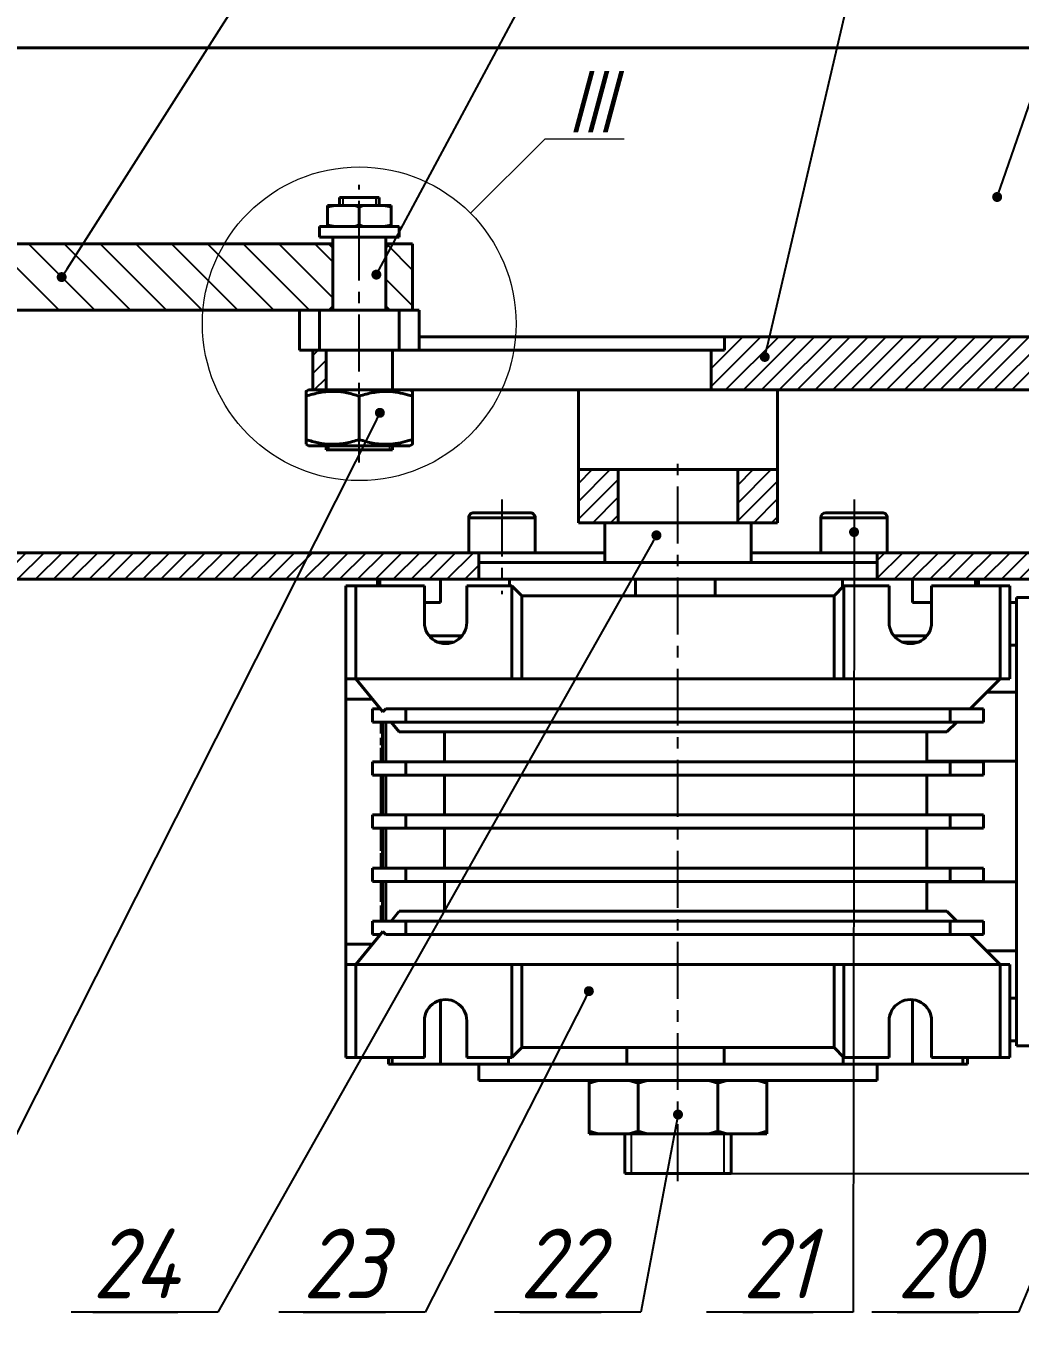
# Model space of a CAD drawing. Header units: millimetres. Extents: x 2231 to 3584, y 106 to 1044.
# Drawn here: x 2669.6 to 2719.6, y 933.2 to 998.1 of the extents above; entities that cross this region are included whole.
import ezdxf
from ezdxf import colors
from ezdxf.entities.mleader import LeaderData, LeaderLine
from ezdxf.math import Vec2, Vec3

# ---------------------------------------------------------------- set-up
doc = ezdxf.new("R2010")
doc.units = ezdxf.units.MM
doc.header["$LTSCALE"] = 0.3
doc.linetypes.add('CENTER', pattern=[50.8, 31.75, -6.35, 6.35, -6.35])
for name, color, linetype, lineweight in [('图形轮廓线', 7, 'Continuous', 40), ('尺寸标注', 7, 'Continuous', 25), ('细实线', 7, 'Continuous', 25), ('细点画线', 7, 'CENTER', 25)]:
    doc.layers.add(name, color=color, linetype=linetype, lineweight=lineweight)
doc.styles.add('数字样式', font='gbeitc.shx', dxfattribs={"height": 3.5, "bigfont": 'gbcbig.shx'})
doc.dimstyles.new('机械样式 缩小比例3', dxfattribs={"dimtxt": 3.5, "dimasz": 3, "dimexe": 1.25, "dimexo": 0, "dimtad": 1, "dimtoh": 1, "dimdec": 3, "dimlfac": 3, "dimdsep": 46, "dimtxsty": '数字样式', "dimcen": 2.5, "dimadec": 0, "dimazin": 0, "dimtp": 0.03, "dimtm": 0.03, "dimtfac": 1, "dimtdec": 3, "dimtmove": 0, "dimatfit": 3, "dimfxl": 1, "dimarcsym": 0})
pattern_1 = [(45, (0, 1054.48776), (-0.4490128, 0.4490128), [])]

# ---------------------------------------------------------------- blocks, each defined once
blk = doc.blocks.new('_Dot')
at = {"color": 0, "linetype": 'ByBlock', "lineweight": -2}
blk.add_line((-0.5, 0), (-1, 0), dxfattribs=at)
at = {"color": 0, "linetype": 'ByBlock', "const_width": 0.5}
blk.add_lwpolyline([(-0.25, 0, 1), (0.25, 0, 1)], format="xyb", close=True, dxfattribs=at)
blk = doc.blocks.new('*D134')
at = {"layer": 'Defpoints', "color": 0, "lineweight": 15, "ltscale": 0.3, "transparency": 16777216}
for p in [(2729.284, 1007.53), (2787.507, 1007.53), (2705.043, 940.53)]:
    blk.add_point(p, dxfattribs=at)
at = {"layer": '细实线', "color": 0, "lineweight": -2, "ltscale": 0.3, "transparency": 16777216}
for p, q in [((2729.284, 1007.53), (2788.757, 1007.53)), ((2787.507, 943.53), (2787.507, 1004.53)), ((2705.043, 940.53), (2788.757, 940.53))]:
    blk.add_line(p, q, dxfattribs=at)
at = {"layer": '细实线', "color": 0, "lineweight": 15, "ltscale": 0.3, "transparency": 16777216}
for points in [[(2787.007, 1004.53), (2788.007, 1004.53), (2787.507, 1007.53)], [(2787.007, 943.53), (2788.007, 943.53), (2787.507, 940.53)]]:
    blk.add_solid(points, dxfattribs=at)
at = {"layer": '细实线', "color": 0, "lineweight": 15, "ltscale": 0.3, "transparency": 16777216, "insert": (2785.132, 974.03), "char_height": 3.5, "attachment_point": 5, "rotation": 90, "style": '数字样式'}
blk.add_mtext('201', dxfattribs=at)

msp = doc.modelspace()

# ---------------------------------------------------------------- hatches: boundary and pattern name
at = {"layer": '细实线', "ltscale": 0.3}
h = msp.add_hatch(dxfattribs=at)
h.set_pattern_fill('ANSI31', color=256, scale=0.2)
h.set_pattern_definition(pattern_1)
h.paths.add_polyline_path([(2653.70951, 971.69693), (2653.70951, 984.53027), (2652.37618, 984.53027), (2652.37618, 982.19693), (2652.37618, 970.3636), (2687.29284, 970.3636), (2687.40869, 970.3636), (2690.45538, 970.3636), (2692.37618, 970.3636), (2692.37618, 971.69693)])
h.paths.add_polyline_path([(2652.37618, 993.19694), (2653.70951, 993.19694), (2653.70951, 997.03026), (2652.37618, 997.03026)])
h.paths.add_polyline_path([(2722.37617, 970.3636), (2722.37617, 971.69693), (2712.37618, 971.69693), (2712.37618, 970.3636), (2714.15109, 970.3636), (2717.30882, 970.3636), (2717.4595, 970.3636)])
h = msp.add_hatch(dxfattribs=at)
h.set_pattern_fill('ANSI31', color=256, scale=0.2)
h.set_pattern_definition(pattern_1)
h.paths.add_polyline_path([(2720.70951, 982.53027), (2704.70951, 982.53027), (2704.70951, 981.8636), (2704.04283, 981.8636), (2704.04283, 979.8636), (2720.70951, 979.8636)])
h.paths.add_polyline_path([(2707.37616, 975.8636), (2705.37617, 975.8636), (2705.37617, 973.19693), (2706.04285, 973.19693), (2707.37616, 973.19693)])
h.paths.add_polyline_path([(2699.37617, 975.8636), (2697.37617, 975.8636), (2697.37617, 973.19693), (2699.37617, 973.19693)])
h.paths.add_polyline_path([(2684.70951, 981.8636), (2684.04283, 981.8636), (2684.04283, 979.8636), (2684.17502, 979.8636), (2684.70951, 979.8636)])

# ---------------------------------------------------------------- linework, layer by layer
at = {"layer": '图形轮廓线', "ltscale": 0.3}
for p, q in [((2722.37617, 997.03026), (2654.7095, 997.03026)), ((2685.37618, 989.53027), (2685.37618, 989.13026)), ((2685.37618, 989.53027), (2687.37617, 989.53027)), ((2687.37617, 989.13026), (2687.37617, 989.53027)), ((2684.78125, 989.04963), (2685.15979, 989.13026)), ((2685.15979, 989.13026), (2684.78125, 989.13026)), ((2684.78125, 989.08338), (2684.78125, 989.13026)), ((2684.78125, 989.08338), (2684.78125, 988.11049)), ((2685.15979, 989.13026), (2685.99762, 989.13026)), ((2686.75474, 989.13026), (2685.99762, 989.13026)), ((2686.37617, 989.03948), (2686.37617, 988.15438)), ((2686.75474, 989.13026), (2687.59254, 989.13026)), ((2687.97111, 989.13026), (2687.59254, 989.13026)), ((2687.97109, 989.04963), (2687.59254, 989.13026)), ((2687.97111, 989.08338), (2687.97111, 989.13026)), ((2687.97111, 989.08338), (2687.97111, 988.0636)), ((2684.78125, 988.14423), (2685.15979, 988.0636)), ((2684.78125, 988.11049), (2684.78125, 988.0636)), ((2687.97109, 988.14423), (2687.59254, 988.0636)), ((2684.37618, 988.0636), (2684.37618, 987.53027)), ((2684.37618, 988.0636), (2688.37617, 988.0636)), ((2684.37618, 987.53027), (2688.37617, 987.53027)), ((2684.78125, 988.0636), (2687.97111, 988.0636)), ((2684.78125, 988.0636), (2687.97111, 988.0636)), ((2685.04284, 987.53027), (2685.04284, 983.8636)), ((2687.70951, 983.8636), (2687.70951, 987.53027)), ((2688.37617, 987.53027), (2688.37617, 988.0636)), ((2661.04283, 987.19693), (2685.04284, 987.19693)), ((2684.87617, 987.19693), (2685.04284, 987.03027)), ((2685.04284, 983.8636), (2685.04284, 987.19693)), ((2687.87616, 987.19693), (2687.70949, 987.03027)), ((2687.70951, 987.19693), (2687.70951, 983.8636)), ((2687.70951, 987.19693), (2689.04285, 987.19693)), ((2689.04285, 983.8636), (2689.04285, 987.19693)), ((2661.04283, 983.8636), (2685.04284, 983.8636)), ((2683.37618, 981.8636), (2683.37618, 983.8636)), ((2685.04284, 983.8636), (2683.7095, 983.8636)), ((2684.37618, 981.8636), (2684.37617, 983.8636)), ((2684.87617, 983.8636), (2685.04284, 984.03027)), ((2685.04284, 983.8636), (2687.70951, 983.8636)), ((2687.87616, 983.8636), (2687.70949, 984.03027)), ((2687.70951, 983.8636), (2689.37618, 983.8636)), ((2688.37618, 981.8636), (2688.37618, 983.8636)), ((2689.37618, 981.8636), (2689.37618, 983.8636)), ((2702.37617, 982.53027), (2689.37618, 982.53027)), ((2704.70951, 982.53027), (2702.37617, 982.53027)), ((2704.70951, 982.53027), (2704.70951, 981.8636)), ((2704.70951, 982.53027), (2720.70951, 982.53027)), ((2683.37618, 981.8636), (2684.04283, 981.8636)), ((2684.04283, 981.8636), (2684.04283, 979.8636)), ((2684.04283, 981.8636), (2684.70951, 981.8636)), ((2684.70951, 981.8636), (2684.70951, 979.8636)), ((2684.70951, 981.8636), (2688.04284, 981.8636)), ((2688.04284, 981.8636), (2689.04285, 981.8636)), ((2688.04284, 979.8636), (2688.04284, 981.8636)), ((2689.37618, 981.8636), (2688.70952, 981.8636)), ((2689.04285, 981.8636), (2702.37617, 981.8636)), ((2702.37617, 981.8636), (2704.04283, 981.8636)), ((2704.04283, 981.8636), (2704.04283, 979.8636)), ((2704.04283, 981.8636), (2704.70951, 981.8636)), ((2683.83452, 979.8636), (2683.70581, 979.7893)), ((2684.17502, 979.8636), (2683.83452, 979.8636)), ((2688.91784, 979.8636), (2684.17502, 979.8636)), ((2689.04652, 979.7893), (2688.91784, 979.8636)), ((2688.91784, 979.8636), (2702.37617, 979.8636)), ((2689.04285, 979.55325), (2689.04285, 979.78291)), ((2697.37617, 979.8636), (2697.37617, 975.8636)), ((2702.37617, 979.8636), (2704.04283, 979.8636)), ((2704.04283, 979.8636), (2720.70951, 979.8636)), ((2707.37616, 979.8636), (2707.37616, 975.8636)), ((2683.7095, 977.37394), (2683.7095, 979.55325)), ((2686.37618, 977.37394), (2686.37618, 979.55325)), ((2689.04285, 977.37394), (2689.04285, 979.55325)), ((2683.70581, 977.1379), (2683.83452, 977.0636)), ((2683.7095, 977.37394), (2683.7095, 977.14429)), ((2684.17502, 977.0636), (2683.83452, 977.0636)), ((2688.91784, 977.0636), (2684.17502, 977.0636)), ((2684.70951, 977.0636), (2684.70951, 976.8636)), ((2688.04284, 976.8636), (2688.04284, 977.0636)), ((2688.91784, 977.0636), (2689.04652, 977.1379)), ((2684.70951, 976.8636), (2688.04284, 976.8636)), ((2697.37617, 975.8636), (2697.37617, 973.19693)), ((2699.37617, 975.8636), (2697.37617, 975.8636)), ((2699.37617, 973.19693), (2699.37617, 975.8636)), ((2705.37617, 975.8636), (2699.37617, 975.8636)), ((2705.37617, 975.8636), (2705.37617, 973.19693)), ((2707.37616, 975.8636), (2705.37617, 975.8636)), ((2707.37616, 973.19693), (2707.37616, 975.8636)), ((2691.87067, 973.44693), (2691.87067, 971.69693)), ((2691.87067, 973.44693), (2695.204, 973.44693)), ((2692.12067, 973.69693), (2693.88183, 973.69693)), ((2693.88183, 973.69693), (2694.954, 973.69693)), ((2695.204, 971.69693), (2695.204, 973.44693)), ((2699.37617, 973.19693), (2697.37617, 973.19693)), ((2698.70951, 973.19693), (2698.70951, 971.19694)), ((2699.37617, 973.19693), (2698.70951, 973.19693)), ((2699.37617, 973.19693), (2705.37617, 973.19693)), ((2707.37616, 973.19693), (2705.37617, 973.19693)), ((2706.04285, 973.19693), (2705.37617, 973.19693)), ((2706.04285, 971.19694), (2706.04285, 973.19693)), ((2709.54834, 973.44693), (2709.54834, 971.69693)), ((2711.05244, 973.44693), (2709.54834, 973.44693)), ((2709.79834, 973.69693), (2711.07682, 973.69693)), ((2712.88167, 973.44693), (2711.05244, 973.44693)), ((2711.07682, 973.69693), (2712.63167, 973.69693)), ((2712.88167, 971.69693), (2712.88167, 973.44693)), ((2692.37618, 971.69693), (2653.70951, 971.69693)), ((2692.37618, 970.3636), (2692.37618, 971.69693)), ((2698.70951, 971.69693), (2692.37618, 971.69693)), ((2712.37618, 971.69693), (2706.04285, 971.69693)), ((2712.37618, 971.69693), (2712.37618, 970.3636)), ((2722.37617, 971.69693), (2712.37618, 971.69693)), ((2692.37618, 971.19694), (2692.37618, 970.3636)), ((2712.37618, 971.19694), (2692.37618, 971.19694)), ((2712.37618, 970.3636), (2712.37618, 971.19694)), ((2687.29284, 970.3636), (2652.37618, 970.3636)), ((2685.7095, 965.3636), (2685.7095, 970.03027)), ((2686.2095, 970.03027), (2685.7095, 970.03027)), ((2686.2095, 970.03027), (2686.2095, 965.3636)), ((2689.64285, 970.03027), (2686.2095, 970.03027)), ((2687.29284, 970.3636), (2687.29284, 970.03027)), ((2687.40869, 970.3636), (2687.29284, 970.3636)), ((2687.40869, 970.03027), (2687.40869, 970.3636)), ((2690.45538, 970.3636), (2687.40869, 970.3636)), ((2689.64285, 968.19693), (2689.64285, 970.03027)), ((2690.45538, 969.19693), (2690.45538, 970.3636)), ((2693.91442, 970.3636), (2690.45538, 970.3636)), ((2694.04284, 970.03027), (2691.77618, 970.03027)), ((2691.77618, 970.03027), (2691.77618, 968.19693)), ((2693.91442, 970.03027), (2693.91442, 970.3636)), ((2700.24942, 970.3636), (2693.91442, 970.3636)), ((2694.04284, 965.3636), (2694.04284, 970.03027)), ((2694.54285, 969.53027), (2694.04284, 970.03027)), ((2700.24942, 969.53027), (2700.24942, 970.3636)), ((2704.24199, 970.3636), (2700.24942, 970.3636)), ((2704.24199, 969.53027), (2704.24199, 970.3636)), ((2710.63115, 970.3636), (2704.24199, 970.3636)), ((2710.70951, 970.03027), (2710.20951, 969.53027)), ((2710.63115, 969.9519), (2710.63115, 970.3636)), ((2714.15109, 970.3636), (2710.63115, 970.3636)), ((2710.70951, 965.3636), (2710.70951, 970.03027)), ((2712.97618, 970.03027), (2710.70951, 970.03027)), ((2712.97618, 968.19693), (2712.97618, 970.03027)), ((2714.15109, 969.19693), (2714.15109, 970.3636)), ((2717.30882, 970.3636), (2714.15109, 970.3636)), ((2718.54284, 970.03027), (2715.10951, 970.03027)), ((2715.10951, 970.03027), (2715.10951, 968.19693)), ((2717.30882, 970.03027), (2717.30882, 970.3636)), ((2717.4595, 970.3636), (2717.30882, 970.3636)), ((2717.4595, 970.03027), (2717.4595, 970.3636)), ((2722.37617, 970.3636), (2717.4595, 970.3636)), ((2718.54284, 970.03027), (2718.54284, 965.3636)), ((2719.04284, 970.03027), (2718.54284, 970.03027)), ((2719.04284, 970.03027), (2719.04284, 965.3636)), ((2694.54285, 969.53027), (2694.54285, 965.3636)), ((2710.20951, 969.53027), (2694.54285, 969.53027)), ((2710.20951, 965.3636), (2710.20951, 969.53027)), ((2721.04283, 969.44693), (2719.37617, 969.44693)), ((2719.37617, 946.94693), (2719.37617, 969.44693)), ((2690.45538, 969.19693), (2689.64285, 969.19693)), ((2715.10951, 969.19693), (2714.15109, 969.19693)), ((2719.37617, 969.19693), (2719.04284, 969.19693)), ((2691.54217, 967.53027), (2689.87618, 967.53027)), ((2714.87618, 967.53027), (2713.21017, 967.53027)), ((2691.08069, 967.19693), (2690.33832, 967.19693)), ((2714.41402, 967.19693), (2713.67165, 967.19693)), ((2719.37617, 967.05074), (2719.04284, 967.05074)), ((2686.2095, 965.3636), (2685.7095, 965.3636)), ((2685.7095, 965.3636), (2685.7095, 964.34175)), ((2694.04284, 965.3636), (2686.2095, 965.3636)), ((2686.2095, 965.3636), (2687.55434, 963.70843)), ((2694.54285, 965.3636), (2694.04284, 965.3636)), ((2710.20951, 965.3636), (2694.54285, 965.3636)), ((2710.70951, 965.3636), (2710.20951, 965.3636)), ((2718.54284, 965.3636), (2710.70951, 965.3636)), ((2718.54284, 965.3636), (2717.04285, 963.8636)), ((2719.04284, 965.3636), (2718.54284, 965.3636)), ((2687.03976, 964.34175), (2685.7095, 964.34175)), ((2685.7095, 964.34175), (2685.7095, 952.05212)), ((2719.37617, 964.68693), (2717.86616, 964.68693)), ((2687.04283, 963.19693), (2687.04283, 963.8636)), ((2687.42826, 963.8636), (2687.04283, 963.8636)), ((2687.70951, 963.8636), (2687.55434, 963.70843)), ((2687.70951, 963.8636), (2688.7095, 963.8636)), ((2688.7095, 963.19693), (2688.7095, 963.8636)), ((2688.7095, 963.8636), (2716.04284, 963.8636)), ((2716.04284, 963.19693), (2716.04284, 963.8636)), ((2716.04284, 963.8636), (2717.04285, 963.8636)), ((2717.04285, 963.8636), (2717.7095, 963.8636)), ((2717.7095, 963.19693), (2717.7095, 963.8636)), ((2688.7095, 963.19693), (2687.04283, 963.19693)), ((2687.47618, 963.19693), (2687.47618, 963.16598)), ((2687.54284, 963.16598), (2687.47618, 963.16598)), ((2687.47618, 963.16598), (2687.47618, 962.61598)), ((2687.54284, 963.19693), (2687.54284, 961.19693)), ((2687.70951, 963.19693), (2687.70951, 961.19693)), ((2688.37617, 962.69694), (2687.96993, 963.19693)), ((2716.04284, 963.19693), (2688.7095, 963.19693)), ((2716.37617, 963.19693), (2715.87616, 962.69694)), ((2717.7095, 963.19693), (2716.04284, 963.19693)), ((2687.54284, 962.61598), (2687.47618, 962.61598)), ((2687.54284, 962.40172), (2687.47618, 962.40172)), ((2687.47618, 962.03441), (2687.47618, 962.40172)), ((2715.87616, 962.69694), (2688.37617, 962.69694)), ((2690.65132, 962.69694), (2690.65132, 961.19693)), ((2714.87618, 961.19693), (2714.87618, 962.69694)), ((2687.47618, 962.03441), (2687.54284, 962.03441)), ((2687.54284, 961.89667), (2687.47618, 961.89667)), ((2687.47618, 961.48225), (2687.47618, 961.89667)), ((2687.47618, 961.48225), (2687.54284, 961.48225)), ((2687.47618, 961.48225), (2687.47618, 961.27064)), ((2687.04283, 960.53027), (2687.04283, 961.19693)), ((2687.04283, 961.19693), (2688.7095, 961.19693)), ((2687.54284, 961.27064), (2687.47618, 961.27064)), ((2687.47618, 961.27064), (2687.47618, 961.19809)), ((2688.7095, 960.53027), (2688.7095, 961.19693)), ((2688.7095, 961.19693), (2716.04284, 961.19693)), ((2719.37617, 961.22472), (2714.87618, 961.22472)), ((2716.04284, 960.53027), (2716.04284, 961.19693)), ((2716.04284, 961.19693), (2717.7095, 961.19693)), ((2717.7095, 960.53027), (2717.7095, 961.19693)), ((2688.7095, 960.53027), (2687.04283, 960.53027)), ((2687.47618, 960.22799), (2687.47618, 960.53027)), ((2687.47618, 960.22799), (2687.54284, 960.22799)), ((2687.47618, 960.22799), (2687.47618, 960.16845)), ((2687.54284, 960.16845), (2687.47618, 960.16845)), ((2687.47618, 960.16845), (2687.47618, 959.75809)), ((2687.54284, 960.53027), (2687.54284, 958.53027)), ((2687.70951, 958.53027), (2687.70951, 960.53027)), ((2716.04284, 960.53027), (2688.7095, 960.53027)), ((2690.65132, 960.53027), (2690.65132, 958.53027)), ((2714.87618, 958.53027), (2714.87618, 960.53027)), ((2717.7095, 960.53027), (2716.04284, 960.53027)), ((2687.54284, 959.75809), (2687.47618, 959.75809)), ((2687.47618, 959.75809), (2687.47618, 959.69855)), ((2687.54284, 959.69855), (2687.47618, 959.69855)), ((2687.47618, 959.69855), (2687.47618, 959.3255)), ((2687.47618, 959.3255), (2687.47618, 958.88525)), ((2687.54284, 959.3255), (2687.47618, 959.3255)), ((2687.47618, 958.88525), (2687.54284, 958.88525)), ((2687.47618, 958.88525), (2687.47618, 958.53027)), ((2687.04283, 957.8636), (2687.04283, 958.53027)), ((2687.04283, 958.53027), (2688.7095, 958.53027)), ((2688.7095, 957.8636), (2688.7095, 958.53027)), ((2688.7095, 958.53027), (2716.04284, 958.53027)), ((2716.04284, 957.8636), (2716.04284, 958.53027)), ((2716.04284, 958.53027), (2717.7095, 958.53027)), ((2717.7095, 957.8636), (2717.7095, 958.53027)), ((2688.7095, 957.8636), (2687.04283, 957.8636)), ((2687.47618, 957.87236), (2687.47618, 957.4061)), ((2687.54284, 957.8636), (2687.54284, 955.8636)), ((2687.70951, 955.8636), (2687.70951, 957.8636)), ((2716.04284, 957.8636), (2688.7095, 957.8636)), ((2690.65132, 957.8636), (2690.65132, 955.8636)), ((2714.87618, 955.8636), (2714.87618, 957.8636)), ((2717.7095, 957.8636), (2716.04284, 957.8636)), ((2687.47618, 957.4061), (2687.54284, 957.4061)), ((2687.47618, 957.4061), (2687.47618, 957.28173)), ((2687.54284, 957.28173), (2687.47618, 957.28173)), ((2687.47618, 957.28173), (2687.47618, 956.73173)), ((2687.54284, 956.73173), (2687.47618, 956.73173)), ((2687.54284, 956.61659), (2687.47618, 956.61659)), ((2687.47618, 956.24928), (2687.47618, 956.61659)), ((2687.04283, 955.19693), (2687.04283, 955.8636)), ((2687.04283, 955.8636), (2688.7095, 955.8636)), ((2687.54284, 956.24928), (2687.47618, 956.24928)), ((2687.47618, 956.24928), (2687.47618, 955.88197)), ((2687.54284, 955.88197), (2687.47618, 955.88197)), ((2687.47618, 955.88197), (2687.47618, 955.8636)), ((2688.7095, 955.19693), (2688.7095, 955.8636)), ((2688.7095, 955.8636), (2716.04284, 955.8636)), ((2716.04284, 955.19693), (2716.04284, 955.8636)), ((2716.04284, 955.8636), (2717.7095, 955.8636)), ((2717.7095, 955.19693), (2717.7095, 955.8636)), ((2688.7095, 955.19693), (2687.04283, 955.19693)), ((2687.47618, 955.2002), (2687.47618, 954.84222)), ((2687.54284, 955.19693), (2687.54284, 953.19693)), ((2687.70951, 955.19693), (2687.70951, 953.19693)), ((2716.04284, 955.19693), (2688.7095, 955.19693)), ((2690.65132, 955.19693), (2690.65132, 953.69693)), ((2714.87618, 953.69693), (2714.87618, 955.19693)), ((2719.37617, 955.16915), (2714.87618, 955.16915)), ((2717.7095, 955.19693), (2716.04284, 955.19693)), ((2687.47618, 954.84222), (2687.54284, 954.84222)), ((2687.47618, 954.84222), (2687.47618, 954.71786)), ((2687.54284, 954.71786), (2687.47618, 954.71786)), ((2687.47618, 954.71786), (2687.47618, 954.16786)), ((2687.54284, 954.16786), (2687.47618, 954.16786)), ((2687.54284, 953.9842), (2687.47618, 953.9842)), ((2687.47618, 953.67811), (2687.47618, 953.9842)), ((2687.47618, 953.67811), (2687.47618, 953.455)), ((2687.47618, 953.67811), (2687.54284, 953.67811)), ((2688.37617, 953.69693), (2687.96993, 953.19693)), ((2688.37617, 953.69693), (2715.87616, 953.69693)), ((2715.87616, 953.69693), (2716.37617, 953.19693)), ((2687.04283, 953.19693), (2687.04283, 952.53027)), ((2687.04283, 953.19693), (2688.7095, 953.19693)), ((2687.54284, 953.455), (2687.47618, 953.455)), ((2687.47618, 953.455), (2687.47618, 953.19693)), ((2688.7095, 953.19693), (2688.7095, 952.53027)), ((2688.7095, 953.19693), (2716.04284, 953.19693)), ((2716.04284, 953.19693), (2716.04284, 952.53027)), ((2716.04284, 953.19693), (2717.7095, 953.19693)), ((2717.7095, 953.19693), (2717.7095, 952.53027)), ((2687.55434, 952.68544), (2686.2095, 951.03027)), ((2687.42826, 952.53027), (2687.04283, 952.53027)), ((2687.70951, 952.53027), (2687.55434, 952.68544)), ((2687.70951, 952.53027), (2688.7095, 952.53027)), ((2688.7095, 952.53027), (2716.04284, 952.53027)), ((2716.04284, 952.53027), (2717.04285, 952.53027)), ((2717.04285, 952.53027), (2718.54284, 951.03027)), ((2717.7095, 952.53027), (2717.04285, 952.53027)), ((2687.03976, 952.05212), (2685.7095, 952.05212)), ((2685.7095, 952.05212), (2685.7095, 951.03027)), ((2717.86616, 951.70694), (2719.37617, 951.70694)), ((2685.7095, 951.03027), (2685.7095, 946.3636)), ((2685.7095, 951.03027), (2686.2095, 951.03027)), ((2686.2095, 946.3636), (2686.2095, 951.03027)), ((2686.2095, 951.03027), (2694.04284, 951.03027)), ((2694.04284, 951.03027), (2694.04284, 946.3636)), ((2694.04284, 951.03027), (2694.54285, 951.03027)), ((2694.54285, 951.03027), (2694.54285, 946.8636)), ((2694.54285, 951.03027), (2710.20951, 951.03027)), ((2710.20951, 951.03027), (2710.20951, 946.8636)), ((2710.20951, 951.03027), (2710.70951, 951.03027)), ((2710.70951, 951.03027), (2710.70951, 946.3636)), ((2710.70951, 951.03027), (2718.54284, 951.03027)), ((2718.54284, 951.03027), (2718.54284, 946.3636)), ((2718.54284, 951.03027), (2719.04284, 951.03027)), ((2719.04284, 951.03027), (2719.04284, 946.3636)), ((2690.45005, 946.03027), (2690.45005, 949.23156)), ((2714.15564, 949.25762), (2714.15564, 946.03027)), ((2719.37617, 949.34312), (2719.04284, 949.34312)), ((2689.64285, 946.3636), (2689.64285, 948.19693)), ((2691.77618, 948.19693), (2691.77618, 946.3636)), ((2712.97618, 946.3636), (2712.97618, 948.19693)), ((2715.10951, 948.19693), (2715.10951, 946.3636)), ((2719.37617, 947.19694), (2719.04284, 947.19694)), ((2694.04284, 946.3636), (2694.54285, 946.8636)), ((2694.54285, 946.8636), (2710.20951, 946.8636)), ((2699.81204, 946.8636), (2699.81204, 946.03027)), ((2704.6903, 946.03027), (2704.6903, 946.8636)), ((2710.20951, 946.8636), (2710.70951, 946.3636)), ((2719.37617, 946.94693), (2720.70951, 946.94693)), ((2685.7095, 946.3636), (2686.2095, 946.3636)), ((2686.2095, 946.3636), (2689.64285, 946.3636)), ((2687.84617, 946.3636), (2687.84617, 946.03027)), ((2688.03164, 946.03027), (2687.84617, 946.03027)), ((2688.03164, 946.03027), (2688.03164, 946.3636)), ((2690.45005, 946.03027), (2688.03164, 946.03027)), ((2693.86939, 946.03027), (2690.45005, 946.03027)), ((2691.77618, 946.3636), (2694.04284, 946.3636)), ((2692.37618, 946.03027), (2692.37618, 945.19693)), ((2693.86939, 946.03027), (2693.86939, 946.3636)), ((2699.81204, 946.03027), (2693.86939, 946.03027)), ((2704.6903, 946.03027), (2699.81204, 946.03027)), ((2710.67608, 946.03027), (2704.6903, 946.03027)), ((2710.67608, 946.03027), (2710.67608, 946.39703)), ((2714.15564, 946.03027), (2710.67608, 946.03027)), ((2710.70951, 946.3636), (2712.97618, 946.3636)), ((2712.37618, 945.19693), (2712.37618, 946.03027)), ((2716.67814, 946.03027), (2714.15564, 946.03027)), ((2715.10951, 946.3636), (2718.54284, 946.3636)), ((2716.67814, 946.3636), (2716.67814, 946.03027)), ((2716.67814, 946.03027), (2716.90617, 946.03027)), ((2716.90617, 946.03027), (2716.90617, 946.3636)), ((2718.54284, 946.3636), (2719.04284, 946.3636)), ((2692.37618, 945.19693), (2712.37618, 945.19693)), ((2697.91784, 945.07412), (2698.37618, 945.19693)), ((2697.91784, 945.07412), (2697.91784, 945.19693)), ((2697.91784, 945.07412), (2697.91784, 942.65308)), ((2700.37618, 945.07412), (2699.91784, 945.19693)), ((2700.37618, 945.07412), (2700.83452, 945.19693)), ((2700.37618, 942.65308), (2700.37618, 945.07412)), ((2704.37618, 945.07412), (2703.91784, 945.19693)), ((2704.37618, 945.07412), (2704.83452, 945.19693)), ((2704.37618, 942.65308), (2704.37618, 945.07412)), ((2706.83452, 945.07412), (2706.37618, 945.19693)), ((2706.83452, 945.07412), (2706.83452, 945.19693)), ((2706.83452, 945.07412), (2706.83452, 942.65308)), ((2698.37618, 942.53027), (2697.91784, 942.65308)), ((2697.91784, 942.65308), (2697.91784, 942.53027)), ((2699.91784, 942.53027), (2700.37618, 942.65308)), ((2700.83452, 942.53027), (2700.37618, 942.65308)), ((2703.91784, 942.53027), (2704.37618, 942.65308)), ((2704.83452, 942.53027), (2704.37618, 942.65308)), ((2706.37618, 942.53027), (2706.83452, 942.65308)), ((2706.83452, 942.65308), (2706.83452, 942.53027)), ((2697.91784, 942.53027), (2700.37618, 942.53027)), ((2699.70952, 942.53027), (2699.70952, 940.53027)), ((2700.37618, 942.53027), (2704.37618, 942.53027)), ((2706.83452, 942.53027), (2704.37618, 942.53027)), ((2705.04284, 940.53027), (2705.04284, 942.53027)), ((2699.70952, 940.53027), (2705.04284, 940.53027))]:
    msp.add_line(p, q, dxfattribs=at)
for centre, radius, start, end in [((2692.12066, 973.44695), 0.24999, 89.9964963, 180.0035037), ((2694.95402, 973.44695), 0.24999, 359.9964963, 90.0035037), ((2709.79836, 973.44691), 0.25002, 90.0042695, 179.9957305), ((2712.63168, 973.44695), 0.24999, 359.9964963, 90.0035037), ((2690.70951, 968.19693), 1.06666, 179.9999876, 0.0000124), ((2714.04284, 968.19693), 1.06666, 179.9999876, 0.0000124), ((2690.70951, 948.19694), 1.06666, 359.9997994, 180.0002006), ((2714.04284, 948.19694), 1.06666, 359.9997994, 180.0002006)]:
    msp.add_arc(centre, radius, start, end, dxfattribs=at)
for points, knots in [([(2685.99762, 989.13026), (2686.01159, 989.12898), (2686.13822, 989.11733), (2686.26414, 989.09936), (2686.37617, 989.03948)], [0, 0, 0, 0, 0.11038062, 1, 1, 1, 1]), ([(2686.75472, 989.13026), (2686.74074, 989.12898), (2686.61412, 989.11733), (2686.48819, 989.09936), (2686.37617, 989.03948)], [0, 0, 0, 0, 0.11038062, 1, 1, 1, 1]), ([(2685.99762, 988.0636), (2686.01159, 988.06489), (2686.13822, 988.07653), (2686.26414, 988.0945), (2686.37617, 988.15438)], [0, 0, 0, 0, 0.11038062, 1, 1, 1, 1]), ([(2686.75472, 988.0636), (2686.74074, 988.06489), (2686.61412, 988.07653), (2686.48819, 988.0945), (2686.37617, 988.15438)], [0, 0, 0, 0, 0.11038062, 1, 1, 1, 1]), ([(2683.7095, 979.78291), (2683.7095, 979.78556), (2683.7095, 979.81415), (2683.7095, 979.64174), (2683.7095, 979.58972), (2683.7095, 979.55325)], [0, 0, 0, 0, 0.029586521, 0.319672798, 1, 1, 1, 1]), ([(2683.7095, 979.55325), (2683.9405, 979.62201), (2684.40581, 979.76052), (2685.10248, 979.81221), (2685.76732, 979.73677), (2686.17153, 979.61494), (2686.37618, 979.55325)], [0, 0, 0, 0, 0.26547366, 0.53475138, 0.76444715, 1, 1, 1, 1]), ([(2686.37618, 979.55325), (2686.49029, 979.58915), (2686.81989, 979.69282), (2687.38875, 979.79751), (2688.18225, 979.79824), (2688.72395, 979.64403), (2689.04285, 979.55325)], [0, 0, 0, 0, 0.13204984, 0.38140133, 0.63584085, 1, 1, 1, 1]), ([(2686.37618, 977.37394), (2686.14518, 977.30519), (2685.67987, 977.16669), (2684.9832, 977.11499), (2684.31837, 977.19044), (2683.91415, 977.31226), (2683.7095, 977.37394)], [0, 0, 0, 0, 0.26547336, 0.53475138, 0.76444749, 1, 1, 1, 1]), ([(2689.04285, 977.37394), (2688.72395, 977.28317), (2688.18783, 977.13055), (2687.39469, 977.12906), (2686.8254, 977.23265), (2686.49029, 977.33805), (2686.37618, 977.37394)], [0, 0, 0, 0, 0.3641569, 0.61221592, 0.86795135, 1, 1, 1, 1]), ([(2689.04285, 977.14429), (2689.04285, 977.14164), (2689.04285, 977.11305), (2689.04285, 977.28546), (2689.04285, 977.33748), (2689.04285, 977.37394)], [0, 0, 0, 0, 0.02960627, 0.31970699, 1, 1, 1, 1])]:
    msp.add_open_spline(points, degree=3, knots=knots, dxfattribs=at)
at = {"layer": '尺寸标注', "lineweight": 15, "ltscale": 0.3}
for p, q in [((2695.69751, 992.45573), (2691.959, 988.73812)), ((2699.67376, 992.45573), (2695.69751, 992.45573))]:
    msp.add_line(p, q, dxfattribs=at)
at = {"layer": '细实线', "ltscale": 0.3}
for p, q in [((2685.54595, 989.53027), (2685.54595, 989.13026)), ((2687.20638, 989.53027), (2687.20638, 989.13026)), ((2671.30634, 983.8636), (2667.973, 987.19693)), ((2673.10239, 983.8636), (2669.76905, 987.19693)), ((2674.89844, 983.8636), (2671.5651, 987.19693)), ((2676.69449, 983.8636), (2673.36115, 987.19693)), ((2678.49054, 983.8636), (2675.15721, 987.19693)), ((2680.28659, 983.8636), (2676.95326, 987.19693)), ((2682.08264, 983.8636), (2678.74931, 987.19693)), ((2683.87869, 983.8636), (2680.54536, 987.19693)), ((2685.04284, 984.4955), (2682.34141, 987.19693)), ((2685.04284, 986.29155), (2684.13746, 987.19693)), ((2689.04285, 985.88365), (2687.80286, 987.12364)), ((2689.04285, 984.0876), (2687.70951, 985.42093)), ((2684.84108, 976.8636), (2684.84108, 977.0636)), ((2687.91127, 976.8636), (2687.91127, 977.0636)), ((2700.04997, 940.53027), (2700.04997, 942.53027)), ((2704.70239, 940.53027), (2704.70239, 942.53027))]:
    msp.add_line(p, q, dxfattribs=at)
at = {"layer": '细实线', "lineweight": 15, "ltscale": 0.3}
msp.add_circle((2686.37618, 983.1865), 7.87327, dxfattribs=at)
at = {"layer": '细点画线', "ltscale": 0.3}
for p, q in [((2686.37618, 976.21643), (2686.37618, 990.15656)), ((2702.37618, 940.15445), (2702.37618, 976.55475)), ((2693.53734, 974.35964), (2693.53734, 969.62148)), ((2711.215, 974.35964), (2711.215, 969.62148))]:
    msp.add_line(p, q, dxfattribs=at)

# ---------------------------------------------------------------- texts
at = {"layer": '尺寸标注', "lineweight": 15, "ltscale": 0.3, "style": '数字样式'}
msp.add_text('Ⅲ', height=3.5, dxfattribs=at).set_placement((2696.6331, 992.45573))

# ---------------------------------------------------------------- dimensions: what is measured, and where the dimension line sits
at = {"layer": '细实线', "lineweight": 15, "ltscale": 0.3}
dim = msp.add_linear_dim(base=(2787.50747, 1007.53026), p1=(2705.04284, 940.53027), p2=(2729.28443, 1007.53026), angle=90, dimstyle='机械样式 缩小比例3', dxfattribs=at)
dim.commit()
dim.dimension.update_dxf_attribs({"geometry": '*D134', "text_midpoint": (2785.13247, 974.03027)})

# ---------------------------------------------------------------- leaders
at = {"layer": '尺寸标注', "ltscale": 0.3}
ml = msp.add_multileader_mtext('Standard', dxfattribs=at)
ml.set_content('\\L{\\L12}', color=256, style='数字样式')
ml.set_leader_properties()
ml.set_arrow_properties(name='DOT')
ml.build(insert=Vec2(0, 0))
ml.multileader.update_dxf_attribs({"text_left_attachment_type": 8, "text_right_attachment_type": 8, "dogleg_length": 2, "arrow_head_size": 0.5})
ctx = ml.context
ctx.base_point, ctx.char_height, ctx.arrow_head_size, ctx.landing_gap_size, ctx.plane_origin = Vec3(2675.06244, 1008.25335), 3.5, 0.5, 0, Vec3(2660.20813, 986.42133)
ctx.left_attachment, ctx.right_attachment = 8, 8
notes = []
notes.append((ctx, [(0, (1, 1, 0), (2673.06244, 1008.25335), (1, 0), 2, [(0, [(2660.46873, 990.30684)], 0, [])])]))
ctx.mtext.insert, ctx.mtext.flow_direction = Vec3(2675.06244, 1012.45335), 5
ml = msp.add_multileader_mtext('Standard', dxfattribs=at)
ml.set_content('\\L{\\L13}', color=256, style='数字样式')
ml.set_leader_properties()
ml.set_arrow_properties(name='DOT')
ml.build(insert=Vec2(0, 0))
ml.multileader.update_dxf_attribs({"text_left_attachment_type": 8, "text_right_attachment_type": 8, "dogleg_length": 2, "arrow_head_size": 0.5})
ctx = ml.context
ctx.base_point, ctx.char_height, ctx.arrow_head_size, ctx.landing_gap_size, ctx.plane_origin = Vec3(2687.91652, 1008.25335), 3.5, 0.5, 0, Vec3(2671.43572, 985.53027)
ctx.left_attachment, ctx.right_attachment = 8, 8
notes.append((ctx, [(0, (1, 1, 0), (2685.91652, 1008.25335), (1, 0), 2, [(0, [(2671.43572, 985.53027)], 0, [])])]))
ctx.mtext.insert, ctx.mtext.flow_direction = Vec3(2687.91652, 1012.45335), 5
ml = msp.add_multileader_mtext('Standard', dxfattribs=at)
ml.set_content('\\L{\\L14}', color=256, style='数字样式')
ml.set_leader_properties()
ml.set_arrow_properties(name='DOT')
ml.build(insert=Vec2(0, 0))
ml.multileader.update_dxf_attribs({"text_left_attachment_type": 8, "text_right_attachment_type": 8, "dogleg_length": 2, "arrow_head_size": 0.5})
ctx = ml.context
ctx.base_point, ctx.char_height, ctx.arrow_head_size, ctx.landing_gap_size, ctx.plane_origin = Vec3(2701.36856, 1008.25335), 3.5, 0.5, 0, Vec3(2686.84489, 983.29989)
ctx.left_attachment, ctx.right_attachment = 8, 8
notes.append((ctx, [(0, (1, 1, 0), (2699.36856, 1008.25335), (1, 0), 2, [(0, [(2687.23374, 985.65212)], 0, [])])]))
ctx.mtext.insert, ctx.mtext.flow_direction = Vec3(2701.36856, 1012.45335), 5
ml = msp.add_multileader_mtext('Standard', dxfattribs=at)
ml.set_content('\\L{\\L15}', color=256, style='数字样式')
ml.set_leader_properties()
ml.set_arrow_properties(name='DOT')
ml.build(insert=Vec2(0, 0))
ml.multileader.update_dxf_attribs({"text_left_attachment_type": 8, "text_right_attachment_type": 8, "dogleg_length": 2, "arrow_head_size": 0.5})
ctx = ml.context
ctx.base_point, ctx.char_height, ctx.arrow_head_size, ctx.landing_gap_size, ctx.plane_origin = Vec3(2714.98015, 1008.25335), 3.5, 0.5, 0, Vec3(2706.73229, 981.52204)
ctx.left_attachment, ctx.right_attachment = 8, 8
notes.append((ctx, [(0, (1, 1, 0), (2712.98015, 1008.25335), (1, 0), 2, [(0, [(2706.73229, 981.52204)], 0, [])])]))
ctx.mtext.insert, ctx.mtext.flow_direction = Vec3(2714.98015, 1012.45335), 5
ml = msp.add_multileader_mtext('Standard', dxfattribs=at)
ml.set_content('\\L{\\L16}', color=256, style='数字样式')
ml.set_leader_properties()
ml.set_arrow_properties(name='DOT')
ml.build(insert=Vec2(0, 0))
ml.multileader.update_dxf_attribs({"text_left_attachment_type": 8, "text_right_attachment_type": 8, "dogleg_length": 2, "arrow_head_size": 0.5})
ctx = ml.context
ctx.base_point, ctx.char_height, ctx.arrow_head_size, ctx.landing_gap_size, ctx.plane_origin = Vec3(2726.87818, 1008.25335), 3.5, 0.5, 0, Vec3(2722.37319, 994.7448)
ctx.left_attachment, ctx.right_attachment = 8, 8
notes.append((ctx, [(0, (1, 1, 0), (2724.87818, 1008.25335), (1, 0), 2, [(0, [(2718.39786, 989.55081)], 0, [])])]))
ctx.mtext.insert, ctx.mtext.flow_direction = Vec3(2726.87818, 1012.45335), 5
ml = msp.add_multileader_mtext('Standard', dxfattribs=at)
ml.set_content('\\L{\\L25}', color=256, style='数字样式')
ml.set_leader_properties()
ml.set_arrow_properties(name='DOT')
ml.build(insert=Vec2(0, 0))
ml.multileader.update_dxf_attribs({"text_left_attachment_type": 8, "text_right_attachment_type": 8, "dogleg_length": 2, "arrow_head_size": 0.5})
ctx = ml.context
ctx.base_point, ctx.char_height, ctx.arrow_head_size, ctx.landing_gap_size, ctx.plane_origin = Vec3(2658.85013, 933.56909), 3.5, 0.5, 0, Vec3(2687.41008, 978.71688)
ctx.left_attachment, ctx.right_attachment, ctx.text_align_type = 8, 8, 2
notes.append((ctx, [(1, (1, 1, 0), (2664.64179, 933.56909), (-1, 0), 2, [(0, [(2687.41008, 978.71688)], 0, [])])]))
ctx.mtext.insert, ctx.mtext.alignment, ctx.mtext.flow_direction = Vec3(2662.64179, 937.76909), 3, 5
ml = msp.add_multileader_mtext('Standard', dxfattribs=at)
ml.set_content('\\L{\\L24}', color=256, style='数字样式')
ml.set_leader_properties()
ml.set_arrow_properties(name='DOT')
ml.build(insert=Vec2(0, 0))
ml.multileader.update_dxf_attribs({"text_left_attachment_type": 8, "text_right_attachment_type": 8, "dogleg_length": 2, "arrow_head_size": 0.5})
ctx = ml.context
ctx.base_point, ctx.char_height, ctx.arrow_head_size, ctx.landing_gap_size, ctx.plane_origin = Vec3(2673.62642, 933.56909), 3.5, 0.5, 0, Vec3(2703.6197, 974.89125)
ctx.left_attachment, ctx.right_attachment, ctx.text_align_type = 8, 8, 2
notes.append((ctx, [(1, (1, 1, 0), (2679.27225, 933.56909), (-1, 0), 2, [(0, [(2701.29429, 972.56584)], 0, [])])]))
ctx.mtext.insert, ctx.mtext.alignment, ctx.mtext.flow_direction = Vec3(2677.27225, 937.76909), 3, 5
ml = msp.add_multileader_mtext('Standard', dxfattribs=at)
ml.set_content('\\L{\\L21}', color=256, style='数字样式')
ml.set_leader_properties()
ml.set_arrow_properties(name='DOT')
ml.build(insert=Vec2(0, 0))
ml.multileader.update_dxf_attribs({"text_left_attachment_type": 8, "text_right_attachment_type": 8, "dogleg_length": 2, "arrow_head_size": 0.5})
ctx = ml.context
ctx.base_point, ctx.char_height, ctx.arrow_head_size, ctx.landing_gap_size, ctx.plane_origin = Vec3(2705.81415, 933.56909), 3.5, 0.5, 0, Vec3(2724.92184, 963.65601)
ctx.left_attachment, ctx.right_attachment, ctx.text_align_type = 8, 8, 2
notes.append((ctx, [(1, (1, 1, 0), (2711.16832, 933.56909), (-1, 0), 2, [(0, [(2711.215, 972.73203)], 0, [])])]))
ctx.mtext.insert, ctx.mtext.alignment, ctx.mtext.flow_direction = Vec3(2709.16832, 937.76909), 3, 5
ml = msp.add_multileader_mtext('Standard', dxfattribs=at)
ml.set_content('\\L{\\L20}', color=256, style='数字样式')
ml.set_leader_properties()
ml.set_arrow_properties(name='DOT')
ml.build(insert=Vec2(0, 0))
ml.multileader.update_dxf_attribs({"text_left_attachment_type": 8, "text_right_attachment_type": 8, "dogleg_length": 2, "arrow_head_size": 0.5})
ctx = ml.context
ctx.base_point, ctx.char_height, ctx.arrow_head_size, ctx.landing_gap_size, ctx.plane_origin = Vec3(2713.81824, 933.56909), 3.5, 0.5, 0, Vec3(2724.92184, 963.65601)
ctx.left_attachment, ctx.right_attachment, ctx.text_align_type = 8, 8, 2
notes.append((ctx, [(1, (1, 1, 0), (2719.46407, 933.56909), (-1, 0), 2, [(0, [(2728.04025, 954.15842)], 0, [])])]))
ctx.mtext.insert, ctx.mtext.alignment, ctx.mtext.flow_direction = Vec3(2717.46407, 937.76909), 3, 5
ml = msp.add_multileader_mtext('Standard', dxfattribs=at)
ml.set_content('\\L{\\L23}', color=256, style='数字样式')
ml.set_leader_properties()
ml.set_arrow_properties(name='DOT')
ml.build(insert=Vec2(0, 0))
ml.multileader.update_dxf_attribs({"text_left_attachment_type": 8, "text_right_attachment_type": 8, "dogleg_length": 2, "arrow_head_size": 0.5})
ctx = ml.context
ctx.base_point, ctx.char_height, ctx.arrow_head_size, ctx.landing_gap_size, ctx.plane_origin = Vec3(2683.89748, 933.56909), 3.5, 0.5, 0, Vec3(2702.37618, 943.49332)
ctx.left_attachment, ctx.right_attachment, ctx.text_align_type = 8, 8, 2
notes.append((ctx, [(0, (1, 1, 0), (2689.68914, 933.56909), (-1, 0), 2, [(0, [(2697.90235, 949.68758)], 0, [])])]))
ctx.mtext.insert, ctx.mtext.alignment, ctx.mtext.flow_direction = Vec3(2687.68914, 937.76909), 3, 5
ml = msp.add_multileader_mtext('Standard', dxfattribs=at)
ml.set_content('\\L{\\L22}', color=256, style='数字样式')
ml.set_leader_properties()
ml.set_arrow_properties(name='DOT')
ml.build(insert=Vec2(0, 0))
ml.multileader.update_dxf_attribs({"text_left_attachment_type": 8, "text_right_attachment_type": 8, "dogleg_length": 2, "arrow_head_size": 0.5})
ctx = ml.context
ctx.base_point, ctx.char_height, ctx.arrow_head_size, ctx.landing_gap_size, ctx.plane_origin = Vec3(2694.72222, 933.56909), 3.5, 0.5, 0, Vec3(2702.37618, 943.49332)
ctx.left_attachment, ctx.right_attachment, ctx.text_align_type = 8, 8, 2
notes.append((ctx, [(0, (1, 1, 0), (2700.51388, 933.56909), (-1, 0), 2, [(0, [(2702.37618, 943.49332)], 0, [])])]))
ctx.mtext.insert, ctx.mtext.alignment, ctx.mtext.flow_direction = Vec3(2698.51388, 937.76909), 3, 5
for ctx, leaders in notes:
    for number, flags, end, landing, length, lines in leaders:
        leader = LeaderData()
        leader.index, (leader.has_last_leader_line, leader.has_dogleg_vector, leader.attachment_direction) = number, flags
        leader.last_leader_point, leader.dogleg_vector, leader.dogleg_length = Vec3(end), Vec3(landing), length
        for number, points, colour, breaks in lines:
            line = LeaderLine()
            line.index, line.vertices, line.color, line.breaks = number, Vec3.list(points), colors.encode_raw_color(colour), breaks
            leader.lines.append(line)
        ctx.leaders.append(leader)

doc.saveas('drawing.dxf')
